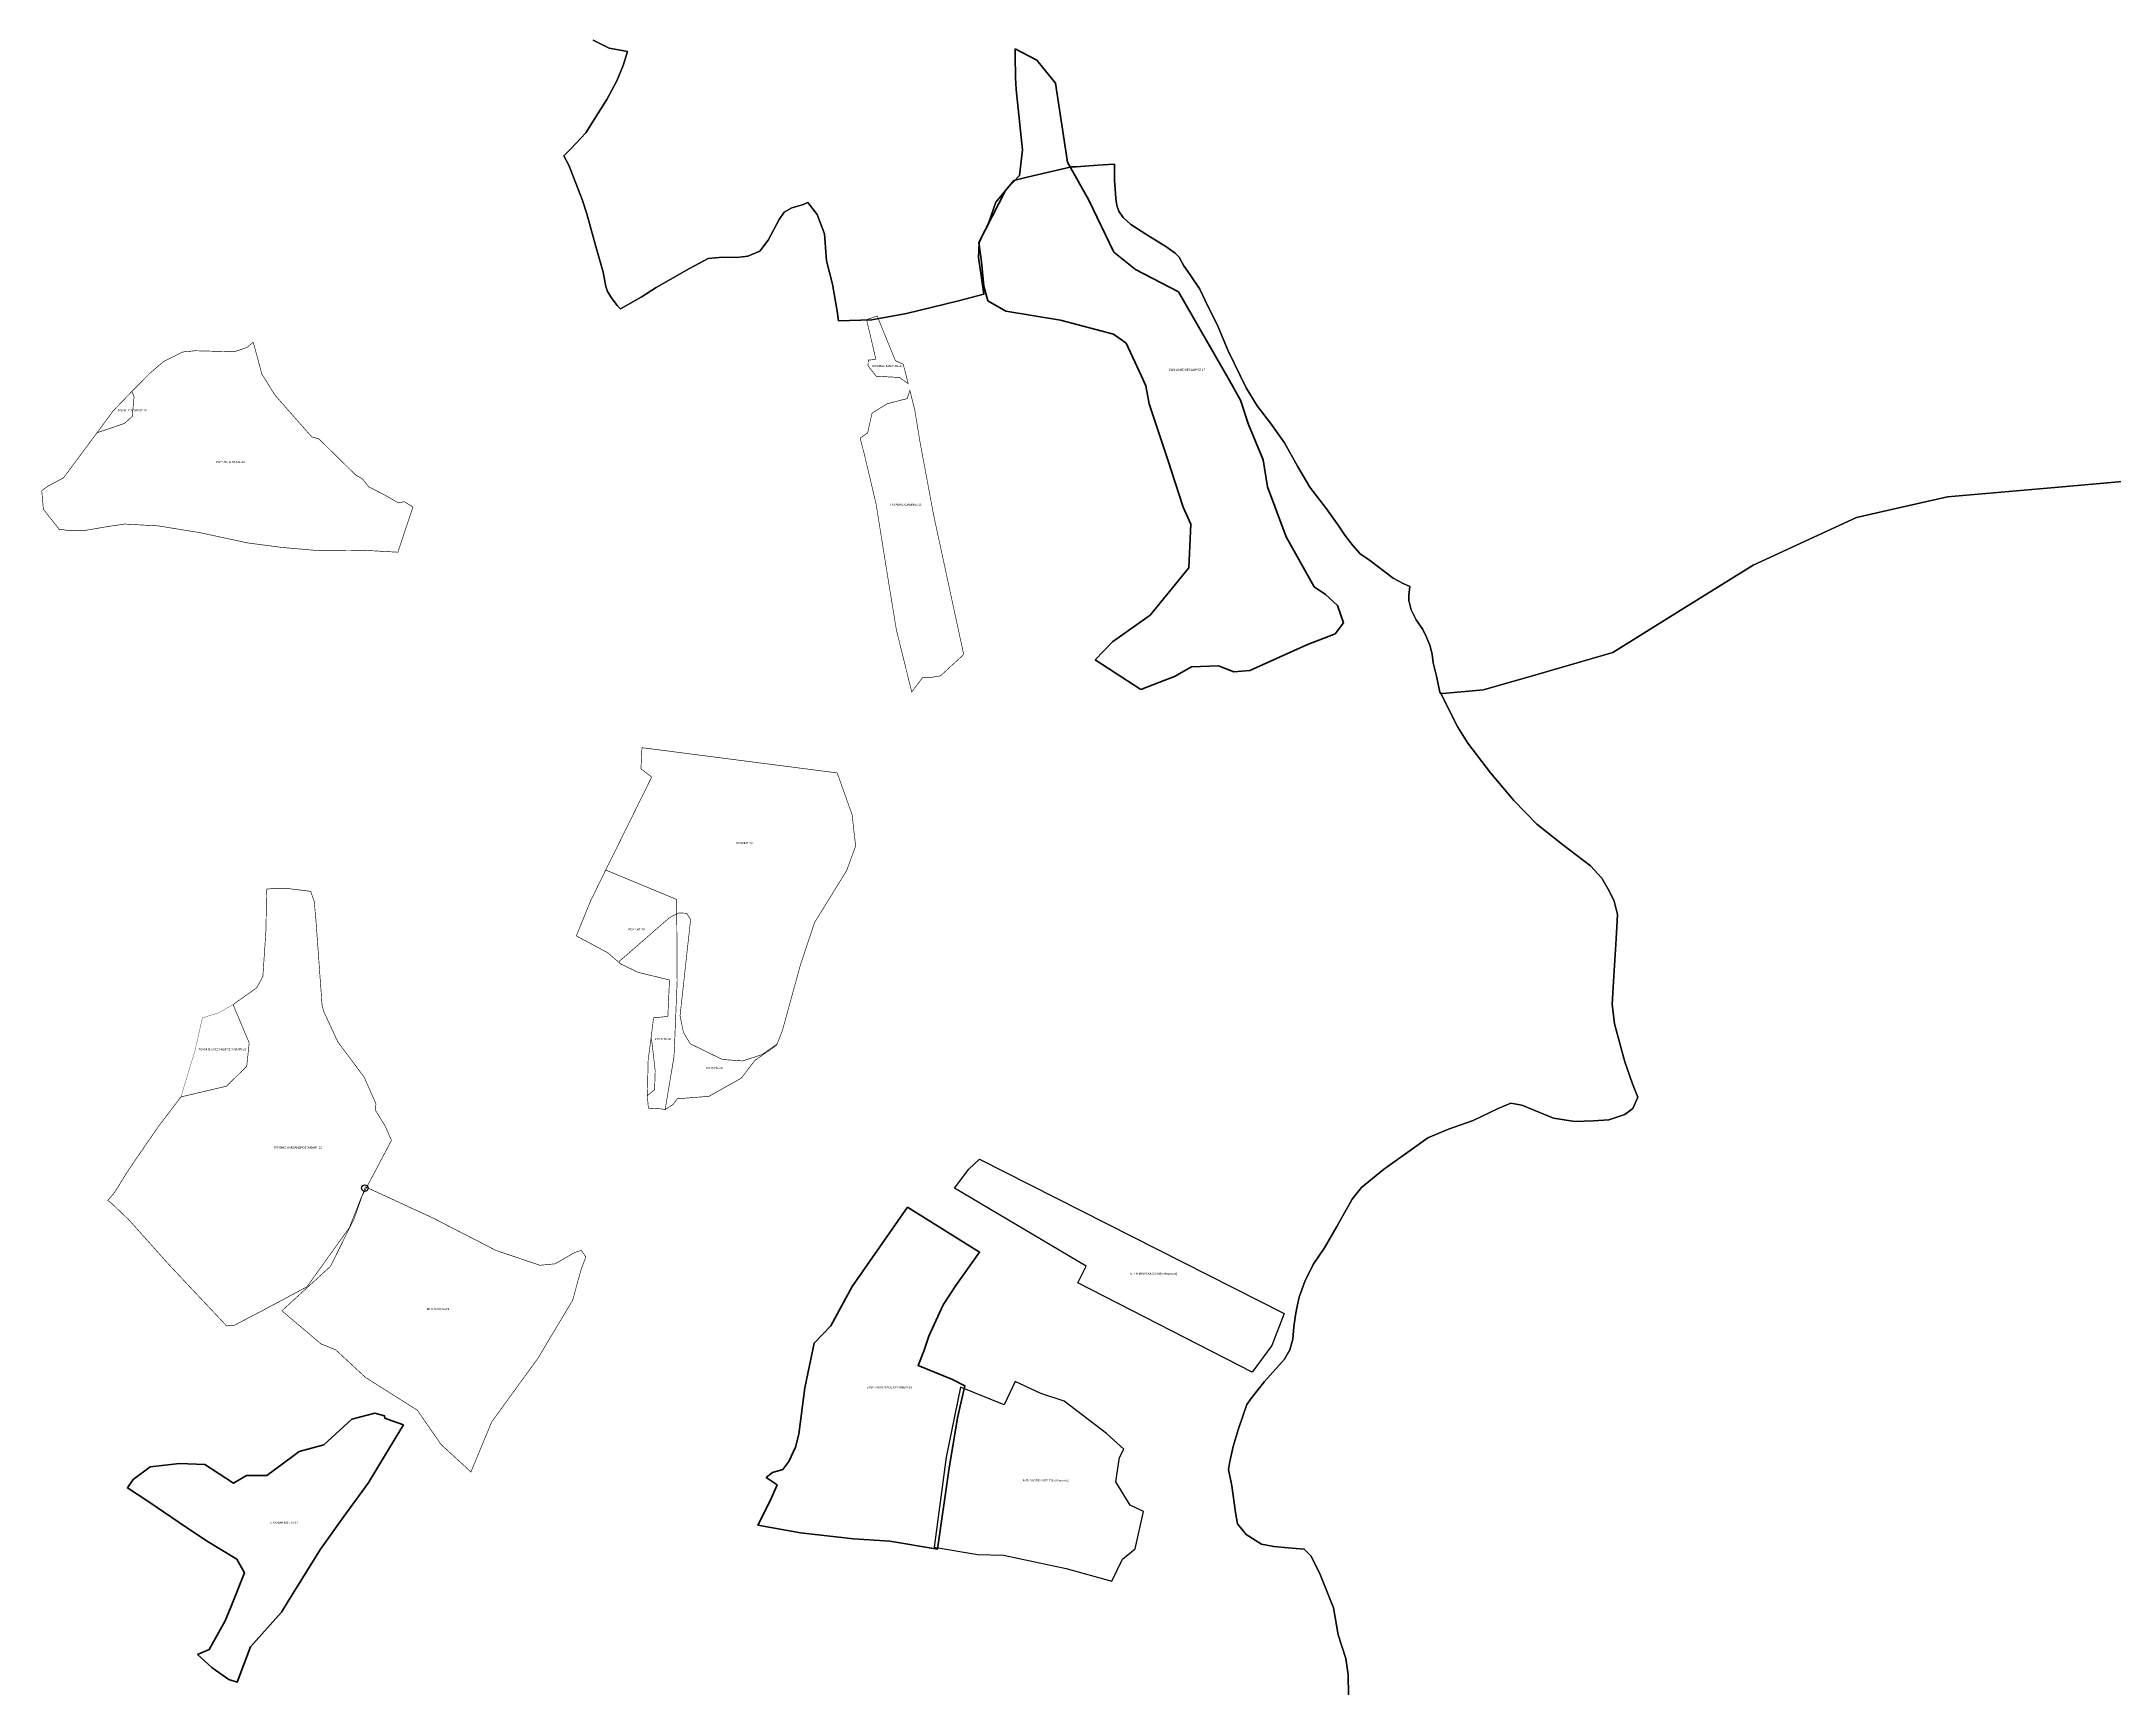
# Model space of a CAD drawing. Header units: metres. Extents: x 245125 to 394351, y 270578 to 4233311.
# Drawn here: x 272071 to 273072, y 4191419 to 4192215 of the extents above; entities that cross this region are included whole.
import ezdxf
from ezdxf.lldxf.tags import DXFTag

# ---------------------------------------------------------------- set-up
doc = ezdxf.new("R2010")
doc.units = ezdxf.units.M
doc.linetypes.add('DASHDOT', pattern=[25.4, 12.7, -6.35, 0, -6.35])
doc.linetypes.add('t-orio', pattern=[0.79, 0.5, -0.12, 0.05, -0.12])
for name, color, linetype in [('ASTOTA', 7, 'Continuous'), ('Point_ID', 7, 'Continuous'), ('topo2008', 42, 'Continuous'), ('topo2012', 144, 'Continuous'), ('topo2013', 66, 'Continuous'), ('topo2017', 2, 'Continuous'), ('topo2019', 6, 'Continuous'), ('topo2020', 3, 'Continuous'), ('topo2021', 4, 'Continuous'), ('topo2022', 30, 'Continuous')]:
    doc.layers.add(name, color=color, linetype=linetype)
doc.styles.get("Standard").update_dxf_attribs({"font": 'arial.ttf'})
tags = doc.linetypes.add('BORDERX2', pattern=[3.5, 1, -0.5, 1, -0.5, 0, -0.5]).pattern_tags.tags
tags[14:15] = [DXFTag(74, 4), DXFTag(75, 0), DXFTag(340, '0'), DXFTag(46, 1.0), DXFTag(50, 0.0), DXFTag(44, 0.0), DXFTag(45, 0.0)]
tags[12:13] = [DXFTag(74, 4), DXFTag(75, 0), DXFTag(340, '0'), DXFTag(46, 1.0), DXFTag(50, 0.0), DXFTag(44, 0.0), DXFTag(45, 0.0)]
tags[10:11] = [DXFTag(74, 4), DXFTag(75, 0), DXFTag(340, '0'), DXFTag(46, 1.0), DXFTag(50, 0.0), DXFTag(44, 0.0), DXFTag(45, 0.0)]
tags[8:9] = [DXFTag(74, 4), DXFTag(75, 0), DXFTag(340, '0'), DXFTag(46, 1.0), DXFTag(50, 0.0), DXFTag(44, 0.0), DXFTag(45, 0.0)]
tags[6:7] = [DXFTag(74, 4), DXFTag(75, 0), DXFTag(340, '0'), DXFTag(46, 1.0), DXFTag(50, 0.0), DXFTag(44, 0.0), DXFTag(45, 0.0)]
tags[4:5] = [DXFTag(74, 4), DXFTag(75, 0), DXFTag(340, '0'), DXFTag(46, 1.0), DXFTag(50, 0.0), DXFTag(44, 0.0), DXFTag(45, 0.0)]
tags = doc.linetypes.add('DASHDOTX2', pattern=[2, 1, -0.5, 0, -0.5]).pattern_tags.tags
tags[10:11] = [DXFTag(74, 4), DXFTag(75, 0), DXFTag(340, '0'), DXFTag(46, 1.0), DXFTag(50, 0.0), DXFTag(44, 0.0), DXFTag(45, 0.0)]
tags[8:9] = [DXFTag(74, 4), DXFTag(75, 0), DXFTag(340, '0'), DXFTag(46, 1.0), DXFTag(50, 0.0), DXFTag(44, 0.0), DXFTag(45, 0.0)]
tags[6:7] = [DXFTag(74, 4), DXFTag(75, 0), DXFTag(340, '0'), DXFTag(46, 1.0), DXFTag(50, 0.0), DXFTag(44, 0.0), DXFTag(45, 0.0)]
tags[4:5] = [DXFTag(74, 4), DXFTag(75, 0), DXFTag(340, '0'), DXFTag(46, 1.0), DXFTag(50, 0.0), DXFTag(44, 0.0), DXFTag(45, 0.0)]
tags = doc.linetypes.add('HIDDEN', pattern=[0.375, 0.25, -0.125]).pattern_tags.tags
tags[6:7] = [DXFTag(74, 4), DXFTag(75, 0), DXFTag(340, '0'), DXFTag(46, 1.0), DXFTag(50, 0.0), DXFTag(44, 0.0), DXFTag(45, 0.0)]
tags[4:5] = [DXFTag(74, 4), DXFTag(75, 0), DXFTag(340, '0'), DXFTag(46, 1.0), DXFTag(50, 0.0), DXFTag(44, 0.0), DXFTag(45, 0.0)]

msp = doc.modelspace()

# ---------------------------------------------------------------- linework, layer by layer
at = {"color": 42}
for p, q in [((272671.4, 4191600.3), (272665.5, 4191584.8)), ((272671.4, 4191600.3), (272665.5, 4191584.8)), ((272665.5, 4191584.8), (272656, 4191572)), ((272665.5, 4191584.8), (272656, 4191572))]:
    msp.add_line(p, q, dxfattribs=at)
at = {"layer": 'ASTOTA', "color": 253, "linetype": 'HIDDEN', "ltscale": 300}
for points in [[(272337.7, 4192215.3), (272345.3, 4192211.5), (272349.8, 4192210.6), (272354.2, 4192209.8), (272352.1, 4192203.1), (272349.1, 4192195.7), (272344.2, 4192186.6), (272340, 4192180.1), (272334.1, 4192170.5), (272326.8, 4192162.8), (272323.5, 4192159.4), (272325.8, 4192154.9), (272328.2, 4192149.1), (272332.3, 4192138.3), (272334.5, 4192131.4), (272339, 4192115.7), (272342.4, 4192103.3), (272343.8, 4192096.4), (272344.6, 4192093.9), (272346.5, 4192090.8), (272349.3, 4192087.1), (272350.8, 4192085.6), (272352, 4192086.2), (272360.8, 4192091.2), (272368.1, 4192095.9), (272384.1, 4192105), (272393.2, 4192109.9), (272400.3, 4192110.5), (272406.9, 4192110.4), (272412.4, 4192111), (272418.2, 4192113.4), (272422.2, 4192118.7), (272427.5, 4192128.7), (272429.9, 4192132.3), (272433.6, 4192134.4), (272438.7, 4192135.7), (272441.3, 4192136.9), (272445.8, 4192131.1), (272449.4, 4192121.8), (272450.3, 4192108.7), (272453.2, 4192097.4), (272455.5, 4192084.4), (272456.1, 4192079.8), (272472.3, 4192080.2), (272488.9, 4192083.3), (272514.1, 4192089.4), (272526.3, 4192092.7), (272525, 4192101.7), (272523.8, 4192110.4), (272524, 4192117.5), (272528.7, 4192127.4), (272532.2, 4192137), (272537.8, 4192143.8), (272540.8, 4192147.6), (272547.2, 4192149.1), (272568.6, 4192154.1), (272570.9, 4192154.2), (272581.4, 4192154.9), (272589.1, 4192155.4), (272589.5, 4192155.5), (272589.5, 4192147.5), (272589.7, 4192143.5), (272590, 4192138.9), (272590.5, 4192135.5), (272591.6, 4192132.8), (272593.6, 4192129.6), (272597.4, 4192126.3), (272604.6, 4192121.6), (272614.3, 4192115.6), (272618.8, 4192112.4), (272620.7, 4192110.5), (272622.9, 4192106.3), (272626, 4192101.9), (272630.6, 4192095), (272634.4, 4192087.1), (272639, 4192078), (272644.4, 4192065.2), (272653.1, 4192047.4), (272658.4, 4192038.7), (272664.8, 4192030.3), (272671.5, 4192020.8), (272677.8, 4192009.5), (272683.8, 4191999.4), (272691.9, 4191989), (272697.5, 4191981), (272700.7, 4191976.2), (272704.5, 4191971.2), (272708.1, 4191967.2), (272712.6, 4191964.1), (272724.1, 4191955.5), (272728.8, 4191952.9), (272732.1, 4191951.4), (272731.6, 4191947.2), (272731.6, 4191944.6), (272732.8, 4191940.2), (272735.2, 4191935.3), (272738.4, 4191930.7), (272740.2, 4191927), (272741.7, 4191923.1), (272742.8, 4191918.7), (272743.3, 4191914.6), (272745, 4191908.1), (272746.6, 4191900.4), (272747.1, 4191899.7), (272755.3, 4191883.5), (272760.1, 4191875.7), (272771.1, 4191861.4), (272782.3, 4191848.1), (272793.4, 4191836.6), (272805.8, 4191826.9), (272819.3, 4191816.5), (272824.8, 4191810.5), (272828.6, 4191804.1), (272830.8, 4191799.4), (272832.4, 4191793.1), (272831.7, 4191781.3), (272830.4, 4191760.6), (272829.8, 4191749.7), (272831, 4191740.2), (272836, 4191721.8), (272839.7, 4191711.2), (272842.2, 4191704.8), (272839.8, 4191699.3), (272835.9, 4191696.5), (272828.2, 4191693.8), (272820.8, 4191693.3), (272811.7, 4191693), (272801.4, 4191694.6), (272786.2, 4191700.9), (272780.8, 4191701.9), (272774.8, 4191699.4), (272762.7, 4191693.6), (272750.8, 4191689.3), (272740.8, 4191685.2), (272733.3, 4191679.9), (272719.4, 4191669.9), (272708.8, 4191661.2), (272704.2, 4191655.5), (272696.9, 4191642.4), (272690.8, 4191632.1), (272685.4, 4191624), (272681.3, 4191615.8), (272678.7, 4191608.2), (272677.5, 4191603.1), (272676.9, 4191599.5), (272676.1, 4191593.9), (272675.5, 4191587.9), (272674.2, 4191582.8), (272671.5, 4191578.3), (272661.9, 4191567.5), (272655.8, 4191559.8), (272653.4, 4191556.3), (272651.8, 4191551.7), (272649.1, 4191544.1), (272646.8, 4191536.1), (272645.1, 4191528.8), (272644.5, 4191524.9), (272646.1, 4191517), (272647.9, 4191504.2), (272648.8, 4191498.7), (272653, 4191493.6), (272660.4, 4191488.9), (272666.4, 4191487.7), (272673.3, 4191487.1), (272681, 4191486.5), (272684.3, 4191483.2), (272688.5, 4191475), (272695.2, 4191458.1), (272697.5, 4191445.1), (272701.1, 4191433.6), (272702.3, 4191425.8), (272702.4, 4191416.2)], [(273096.3, 4192004), (273043.6, 4191999.3), (272991.7, 4191994.8), (272968.3, 4191989.4), (272947.8, 4191984.7), (272897.9, 4191961.8), (272861.4, 4191939), (272830.1, 4191919.5), (272794, 4191909.1), (272767.6, 4191901.5), (272749.8, 4191899.9), (272747.1, 4191899.7), (272746.6, 4191900.4), (272745, 4191908.1), (272743.3, 4191914.6), (272742.8, 4191918.7), (272741.7, 4191923.1), (272740.2, 4191927), (272738.4, 4191930.7), (272735.2, 4191935.3), (272732.8, 4191940.2), (272731.6, 4191944.6), (272731.6, 4191947.2), (272732.1, 4191951.4), (272728.8, 4191952.9), (272724.1, 4191955.5), (272712.6, 4191964.1), (272708.1, 4191967.2), (272704.5, 4191971.2), (272700.7, 4191976.2), (272697.5, 4191981), (272691.9, 4191989), (272683.8, 4191999.4), (272677.8, 4192009.5), (272671.5, 4192020.8), (272664.8, 4192030.3), (272658.4, 4192038.7), (272653.1, 4192047.4), (272644.4, 4192065.2), (272639, 4192078), (272634.4, 4192087.1), (272630.6, 4192095), (272626, 4192101.9), (272622.9, 4192106.3), (272620.7, 4192110.5), (272618.8, 4192112.4), (272614.3, 4192115.6), (272604.6, 4192121.6), (272597.4, 4192126.3), (272593.6, 4192129.6), (272591.6, 4192132.8), (272590.5, 4192135.5), (272590, 4192138.9), (272589.7, 4192143.5), (272589.5, 4192147.5), (272589.5, 4192155.5), (272589.1, 4192155.4), (272581.4, 4192154.9), (272570.9, 4192154.2), (272568.6, 4192154.1), (272547.2, 4192149.1), (272540.8, 4192147.6), (272537.8, 4192143.8), (272532.2, 4192137), (272528.7, 4192127.4), (272524, 4192117.5), (272523.8, 4192110.4), (272525, 4192101.7), (272526.3, 4192092.7), (272514.1, 4192089.4), (272488.9, 4192083.3), (272472.3, 4192080.2), (272456.1, 4192079.8), (272455.5, 4192084.4), (272453.2, 4192097.4), (272450.3, 4192108.7), (272449.4, 4192121.8), (272445.8, 4192131.1), (272441.3, 4192136.9), (272438.7, 4192135.7), (272433.6, 4192134.4), (272429.9, 4192132.3), (272427.5, 4192128.7), (272422.2, 4192118.7), (272418.2, 4192113.4), (272412.4, 4192111), (272406.9, 4192110.4), (272400.3, 4192110.5), (272393.2, 4192109.9), (272384.1, 4192105), (272368.1, 4192095.9), (272360.8, 4192091.2), (272352, 4192086.2), (272350.8, 4192085.6), (272349.3, 4192087.1), (272346.5, 4192090.8), (272344.6, 4192093.9), (272343.8, 4192096.4), (272342.4, 4192103.3), (272339, 4192115.7), (272334.5, 4192131.4), (272332.3, 4192138.3), (272328.2, 4192149.1), (272325.8, 4192154.9), (272323.5, 4192159.4), (272326.8, 4192162.8), (272334.1, 4192170.5), (272340, 4192180.1), (272344.2, 4192186.6), (272349.1, 4192195.7), (272352.1, 4192203.1), (272354.2, 4192209.8), (272349.8, 4192210.6), (272345.3, 4192211.5), (272337.7, 4192215.3)], [(272337.7, 4192215.3), (272345.3, 4192211.5), (272349.8, 4192210.6), (272354.2, 4192209.8), (272352.1, 4192203.1), (272349.1, 4192195.7), (272344.2, 4192186.6), (272340, 4192180.1), (272334.1, 4192170.5), (272326.8, 4192162.8), (272323.5, 4192159.4), (272325.8, 4192154.9), (272328.2, 4192149.1), (272332.3, 4192138.3), (272334.5, 4192131.4), (272339, 4192115.7), (272342.4, 4192103.3), (272343.8, 4192096.4), (272344.6, 4192093.9), (272346.5, 4192090.8), (272349.3, 4192087.1), (272350.8, 4192085.6), (272352, 4192086.2), (272360.8, 4192091.2), (272368.1, 4192095.9), (272384.1, 4192105), (272393.2, 4192109.9), (272400.3, 4192110.5), (272406.9, 4192110.4), (272412.4, 4192111), (272418.2, 4192113.4), (272422.2, 4192118.7), (272427.5, 4192128.7), (272429.9, 4192132.3), (272433.6, 4192134.4), (272438.7, 4192135.7), (272441.3, 4192136.9), (272445.8, 4192131.1), (272449.4, 4192121.8), (272450.3, 4192108.7), (272453.2, 4192097.4), (272455.5, 4192084.4), (272456.1, 4192079.8), (272472.3, 4192080.2), (272488.9, 4192083.3), (272514.1, 4192089.4), (272526.3, 4192092.7), (272525, 4192101.7), (272523.8, 4192110.4), (272524, 4192117.5), (272528.7, 4192127.4), (272532.2, 4192137), (272537.8, 4192143.8), (272540.8, 4192147.6), (272547.2, 4192149.1), (272568.6, 4192154.1), (272570.9, 4192154.2), (272581.4, 4192154.9), (272589.1, 4192155.4), (272589.5, 4192155.5), (272589.5, 4192147.5), (272589.7, 4192143.5), (272590, 4192138.9), (272590.5, 4192135.5), (272591.6, 4192132.8), (272593.6, 4192129.6), (272597.4, 4192126.3), (272604.6, 4192121.6), (272614.3, 4192115.6), (272618.8, 4192112.4), (272620.7, 4192110.5), (272622.9, 4192106.3), (272626, 4192101.9), (272630.6, 4192095), (272634.4, 4192087.1), (272639, 4192078), (272644.4, 4192065.2), (272653.1, 4192047.4), (272658.4, 4192038.7), (272664.8, 4192030.3), (272671.5, 4192020.8), (272677.8, 4192009.5), (272683.8, 4191999.4), (272691.9, 4191989), (272697.5, 4191981), (272700.7, 4191976.2), (272704.5, 4191971.2), (272708.1, 4191967.2), (272712.6, 4191964.1), (272724.1, 4191955.5), (272728.8, 4191952.9), (272732.1, 4191951.4), (272731.6, 4191947.2), (272731.6, 4191944.6), (272732.8, 4191940.2), (272735.2, 4191935.3), (272738.4, 4191930.7), (272740.2, 4191927), (272741.7, 4191923.1), (272742.8, 4191918.7), (272743.3, 4191914.6), (272745, 4191908.1), (272746.6, 4191900.4), (272747.1, 4191899.7), (272755.3, 4191883.5), (272760.1, 4191875.7), (272771.1, 4191861.4), (272782.3, 4191848.1), (272793.4, 4191836.6), (272805.8, 4191826.9), (272819.3, 4191816.5), (272824.8, 4191810.5), (272828.6, 4191804.1), (272830.8, 4191799.4), (272832.4, 4191793.1), (272831.7, 4191781.3), (272830.4, 4191760.6), (272829.8, 4191749.7), (272831, 4191740.2), (272836, 4191721.8), (272839.7, 4191711.2), (272842.2, 4191704.8), (272839.8, 4191699.3), (272835.9, 4191696.5), (272828.2, 4191693.8), (272820.8, 4191693.3), (272811.7, 4191693), (272801.4, 4191694.6), (272786.2, 4191700.9), (272780.8, 4191701.9), (272774.8, 4191699.4), (272762.7, 4191693.6), (272750.8, 4191689.3), (272740.8, 4191685.2), (272733.3, 4191679.9), (272719.4, 4191669.9), (272708.8, 4191661.2), (272704.2, 4191655.5), (272696.9, 4191642.4), (272690.8, 4191632.1), (272685.4, 4191624), (272681.3, 4191615.8), (272678.7, 4191608.2), (272677.5, 4191603.1), (272676.9, 4191599.5), (272676.1, 4191593.9), (272675.5, 4191587.9), (272674.2, 4191582.8), (272671.5, 4191578.3), (272661.9, 4191567.5), (272655.8, 4191559.8), (272653.4, 4191556.3), (272651.8, 4191551.7), (272649.1, 4191544.1), (272646.8, 4191536.1), (272645.1, 4191528.8), (272644.5, 4191524.9), (272646.1, 4191517), (272647.9, 4191504.2), (272648.8, 4191498.7), (272653, 4191493.6), (272660.4, 4191488.9), (272666.4, 4191487.7), (272673.3, 4191487.1), (272681, 4191486.5), (272684.3, 4191483.2), (272688.5, 4191475), (272695.2, 4191458.1), (272697.5, 4191445.1), (272701.1, 4191433.6), (272702.3, 4191425.8), (272702.4, 4191416.2)], [(273096.3, 4192004), (273043.6, 4191999.3), (272991.7, 4191994.8), (272968.3, 4191989.4), (272947.8, 4191984.7), (272897.9, 4191961.8), (272861.4, 4191939), (272830.1, 4191919.5), (272794, 4191909.1), (272767.6, 4191901.5), (272749.8, 4191899.9), (272747.1, 4191899.7), (272746.6, 4191900.4), (272745, 4191908.1), (272743.3, 4191914.6), (272742.8, 4191918.7), (272741.7, 4191923.1), (272740.2, 4191927), (272738.4, 4191930.7), (272735.2, 4191935.3), (272732.8, 4191940.2), (272731.6, 4191944.6), (272731.6, 4191947.2), (272732.1, 4191951.4), (272728.8, 4191952.9), (272724.1, 4191955.5), (272712.6, 4191964.1), (272708.1, 4191967.2), (272704.5, 4191971.2), (272700.7, 4191976.2), (272697.5, 4191981), (272691.9, 4191989), (272683.8, 4191999.4), (272677.8, 4192009.5), (272671.5, 4192020.8), (272664.8, 4192030.3), (272658.4, 4192038.7), (272653.1, 4192047.4), (272644.4, 4192065.2), (272639, 4192078), (272634.4, 4192087.1), (272630.6, 4192095), (272626, 4192101.9), (272622.9, 4192106.3), (272620.7, 4192110.5), (272618.8, 4192112.4), (272614.3, 4192115.6), (272604.6, 4192121.6), (272597.4, 4192126.3), (272593.6, 4192129.6), (272591.6, 4192132.8), (272590.5, 4192135.5), (272590, 4192138.9), (272589.7, 4192143.5), (272589.5, 4192147.5), (272589.5, 4192155.5), (272589.1, 4192155.4), (272581.4, 4192154.9), (272570.9, 4192154.2), (272568.6, 4192154.1), (272547.2, 4192149.1), (272540.8, 4192147.6), (272537.8, 4192143.8), (272532.2, 4192137), (272528.7, 4192127.4), (272524, 4192117.5), (272523.8, 4192110.4), (272525, 4192101.7), (272526.3, 4192092.7), (272514.1, 4192089.4), (272488.9, 4192083.3), (272472.3, 4192080.2), (272456.1, 4192079.8), (272455.5, 4192084.4), (272453.2, 4192097.4), (272450.3, 4192108.7), (272449.4, 4192121.8), (272445.8, 4192131.1), (272441.3, 4192136.9), (272438.7, 4192135.7), (272433.6, 4192134.4), (272429.9, 4192132.3), (272427.5, 4192128.7), (272422.2, 4192118.7), (272418.2, 4192113.4), (272412.4, 4192111), (272406.9, 4192110.4), (272400.3, 4192110.5), (272393.2, 4192109.9), (272384.1, 4192105), (272368.1, 4192095.9), (272360.8, 4192091.2), (272352, 4192086.2), (272350.8, 4192085.6), (272349.3, 4192087.1), (272346.5, 4192090.8), (272344.6, 4192093.9), (272343.8, 4192096.4), (272342.4, 4192103.3), (272339, 4192115.7), (272334.5, 4192131.4), (272332.3, 4192138.3), (272328.2, 4192149.1), (272325.8, 4192154.9), (272323.5, 4192159.4), (272326.8, 4192162.8), (272334.1, 4192170.5), (272340, 4192180.1), (272344.2, 4192186.6), (272349.1, 4192195.7), (272352.1, 4192203.1), (272354.2, 4192209.8), (272349.8, 4192210.6), (272345.3, 4192211.5), (272337.7, 4192215.3)], [(272702.4, 4191416.2), (272702.3, 4191425.8), (272701.1, 4191433.6), (272697.5, 4191445.1), (272695.2, 4191458.1), (272688.5, 4191475), (272684.3, 4191483.2), (272681, 4191486.5), (272673.3, 4191487.1), (272666.4, 4191487.7), (272660.4, 4191488.9), (272653, 4191493.6), (272648.8, 4191498.7), (272647.9, 4191504.2), (272646.1, 4191517), (272644.5, 4191524.9), (272645.1, 4191528.8), (272646.8, 4191536.1), (272649.1, 4191544.1), (272651.8, 4191551.7), (272653.4, 4191556.3), (272655.8, 4191559.8), (272661.9, 4191567.5), (272671.5, 4191578.3), (272674.2, 4191582.8), (272675.5, 4191587.9), (272676.1, 4191593.9), (272676.9, 4191599.5), (272677.5, 4191603.1), (272678.7, 4191608.2), (272681.3, 4191615.8), (272685.4, 4191624), (272690.8, 4191632.1), (272696.9, 4191642.4), (272704.2, 4191655.5), (272708.8, 4191661.2), (272719.4, 4191669.9), (272733.3, 4191679.9), (272740.8, 4191685.2), (272750.8, 4191689.3), (272762.7, 4191693.6), (272774.8, 4191699.4), (272780.8, 4191701.9), (272786.2, 4191700.9), (272801.4, 4191694.6), (272811.7, 4191693), (272820.8, 4191693.3), (272828.2, 4191693.8), (272835.9, 4191696.5), (272839.8, 4191699.3), (272842.2, 4191704.8), (272839.7, 4191711.2), (272836, 4191721.8), (272831, 4191740.2), (272829.8, 4191749.7), (272830.4, 4191760.6), (272831.7, 4191781.3), (272832.4, 4191793.1), (272830.8, 4191799.4), (272828.6, 4191804.1), (272824.8, 4191810.5), (272819.3, 4191816.5), (272805.8, 4191826.9), (272793.4, 4191836.6), (272782.3, 4191848.1), (272771.1, 4191861.4), (272760.1, 4191875.7), (272755.3, 4191883.5), (272747.1, 4191899.7), (272749.8, 4191899.9), (272767.6, 4191901.5), (272794, 4191909.1), (272830.1, 4191919.5), (272861.4, 4191939), (272897.9, 4191961.8), (272947.8, 4191984.7), (272968.3, 4191989.4), (272991.7, 4191994.8), (273043.6, 4191999.3), (273096.3, 4192004)], [(272702.4, 4191416.2), (272702.3, 4191425.8), (272701.1, 4191433.6), (272697.5, 4191445.1), (272695.2, 4191458.1), (272688.5, 4191475), (272684.3, 4191483.2), (272681, 4191486.5), (272673.3, 4191487.1), (272666.4, 4191487.7), (272660.4, 4191488.9), (272653, 4191493.6), (272648.8, 4191498.7), (272647.9, 4191504.2), (272646.1, 4191517), (272644.5, 4191524.9), (272645.1, 4191528.8), (272646.8, 4191536.1), (272649.1, 4191544.1), (272651.8, 4191551.7), (272653.4, 4191556.3), (272655.8, 4191559.8), (272661.9, 4191567.5), (272671.5, 4191578.3), (272674.2, 4191582.8), (272675.5, 4191587.9), (272676.1, 4191593.9), (272676.9, 4191599.5), (272677.5, 4191603.1), (272678.7, 4191608.2), (272681.3, 4191615.8), (272685.4, 4191624), (272690.8, 4191632.1), (272696.9, 4191642.4), (272704.2, 4191655.5), (272708.8, 4191661.2), (272719.4, 4191669.9), (272733.3, 4191679.9), (272740.8, 4191685.2), (272750.8, 4191689.3), (272762.7, 4191693.6), (272774.8, 4191699.4), (272780.8, 4191701.9), (272786.2, 4191700.9), (272801.4, 4191694.6), (272811.7, 4191693), (272820.8, 4191693.3), (272828.2, 4191693.8), (272835.9, 4191696.5), (272839.8, 4191699.3), (272842.2, 4191704.8), (272839.7, 4191711.2), (272836, 4191721.8), (272831, 4191740.2), (272829.8, 4191749.7), (272830.4, 4191760.6), (272831.7, 4191781.3), (272832.4, 4191793.1), (272830.8, 4191799.4), (272828.6, 4191804.1), (272824.8, 4191810.5), (272819.3, 4191816.5), (272805.8, 4191826.9), (272793.4, 4191836.6), (272782.3, 4191848.1), (272771.1, 4191861.4), (272760.1, 4191875.7), (272755.3, 4191883.5), (272747.1, 4191899.7), (272749.8, 4191899.9), (272767.6, 4191901.5), (272794, 4191909.1), (272830.1, 4191919.5), (272861.4, 4191939), (272897.9, 4191961.8), (272947.8, 4191984.7), (272968.3, 4191989.4), (272991.7, 4191994.8), (273043.6, 4191999.3), (273096.3, 4192004)]]:
    msp.add_lwpolyline(points, dxfattribs=at)
at = {"layer": 'Point_ID', "color": 1}
msp.add_circle((272227.4, 4191660.9), 1.59, dxfattribs=at)
at = {"layer": 'topo2008', "color": 42}
for p, q in [((272512.1, 4191660.9), (272519, 4191670)), ((272512.1, 4191660.9), (272519, 4191670)), ((272519, 4191670), (272524.2, 4191674.9)), ((272519, 4191670), (272524.2, 4191674.9)), ((272524.2, 4191674.9), (272671.4, 4191600.3)), ((272524.2, 4191674.9), (272671.4, 4191600.3)), ((272575.8, 4191623.1), (272512.1, 4191660.9)), ((272575.8, 4191623.1), (272512.1, 4191660.9)), ((272571.8, 4191615.1), (272575.8, 4191623.1)), ((272571.8, 4191615.1), (272575.8, 4191623.1)), ((272656, 4191572), (272571.8, 4191615.1)), ((272656, 4191572), (272571.8, 4191615.1))]:
    msp.add_line(p, q, dxfattribs=at)
at = {"layer": 'topo2012', "color": 144}
msp.add_lwpolyline([(272603.5, 4191504.7), (272597, 4191507.7), (272590.1, 4191519), (272591.8, 4191530.8), (272593.9, 4191534.8), (272585.5, 4191542.4), (272565.2, 4191558), (272553.9, 4191561.7), (272541.4, 4191567.4), (272536.2, 4191556.2), (272515.1, 4191564.8), (272508.1, 4191530.9), (272502.4, 4191487.5), (272523.5, 4191483.9), (272535.9, 4191483.6), (272566.1, 4191477.2), (272588.2, 4191471.1), (272593.3, 4191481.7), (272599.4, 4191486.6)], close=True, dxfattribs=at)
at = {"layer": 'topo2013', "color": 66, "linetype": 'BORDERX2', "lineweight": 60, "ltscale": 3}
msp.add_lwpolyline([(272489.4, 4191651.7), (272524.3, 4191630), (272512.8, 4191613.9), (272506.7, 4191604.5), (272499.7, 4191589.4), (272497.4, 4191582.1), (272494.6, 4191575.2), (272511.2, 4191568.4), (272517.2, 4191565.4), (272513.6, 4191549.9), (272509.5, 4191524.7), (272504, 4191486.5), (272480.9, 4191490.4), (272463.3, 4191491.4), (272437.8, 4191494.4), (272417.2, 4191498.1), (272423.1, 4191509.8), (272426.5, 4191517.5), (272421.2, 4191521.1), (272424.3, 4191523.5), (272429.2, 4191525), (272432.2, 4191528.9), (272435.4, 4191535.8), (272437, 4191542), (272439.9, 4191564.4), (272444.4, 4191585.9), (272452.5, 4191594.4), (272462.8, 4191613.3)], close=True, dxfattribs=at)
at = {"layer": 'topo2017', "color": 2, "linetype": 'DASHDOT', "lineweight": 60, "ltscale": 7}
msp.add_lwpolyline([(272580.1, 4191916), (272602.2, 4191901.7), (272610.9, 4191905.1), (272618.4, 4191908), (272626.7, 4191912.6), (272639.6, 4191913.1), (272647, 4191910.2), (272654.8, 4191910.8), (272682.3, 4191923.2), (272696, 4191928.6), (272700.1, 4191933.9), (272697.2, 4191942.2), (272691.4, 4191947.5), (272685.9, 4191951.3), (272672.3, 4191975.5), (272663.4, 4191999.5), (272661.2, 4192012.6), (272654.2, 4192029.7), (272650.3, 4192041.5), (272645, 4192050.9), (272620.4, 4192093.8), (272599.5, 4192104.5), (272589.1, 4192112.9), (272577, 4192138), (272566.7, 4192156.4), (272560.9, 4192194.5), (272551.9, 4192205.6), (272541.5, 4192211.1), (272541.5, 4192207.9), (272541.6, 4192197.2), (272542, 4192191.5), (272545, 4192162.3), (272543.5, 4192150), (272537, 4192143.1), (272523.9, 4192117.6), (272525.2, 4192108.3), (272526.4, 4192096.5), (272528.3, 4192089.4), (272537, 4192084.5), (272563.3, 4192080.1), (272589, 4192073.3), (272595, 4192069), (272602.3, 4192053.3), (272604.5, 4192048.3), (272606.1, 4192039.6), (272615.2, 4192012.6), (272622.6, 4191989.8), (272626.3, 4191981.6), (272625.3, 4191960.5), (272606.7, 4191937.6), (272588.5, 4191924.7)], close=True, dxfattribs=at)
at = {"layer": 'topo2017', "color": 2, "linetype": 'DASHDOTX2', "lineweight": 50, "ltscale": 3}
msp.add_lwpolyline([(272146.6, 4191435.6), (272153.4, 4191429.3), (272155.3, 4191428), (272161.6, 4191423.6), (272165.7, 4191422.3), (272172.1, 4191439.3), (272187.1, 4191456.1), (272189.9, 4191460.6), (272205.9, 4191486.5), (272217.2, 4191502.2), (272229, 4191518.4), (272242, 4191539.9), (272246, 4191546.5), (272240, 4191548.7), (272237, 4191549.8), (272236.8, 4191550.9), (272232.1, 4191552.1), (272221, 4191549.2), (272207.6, 4191536.9), (272207.6, 4191536.9), (272195.7, 4191533.7), (272192.4, 4191531.2), (272180, 4191522.1), (272170.2, 4191522.1), (272163.9, 4191518.3), (272150.1, 4191527.4), (272137.8, 4191527.8), (272123.6, 4191526.2), (272115.4, 4191520.2), (272112.7, 4191516.1), (272122.5, 4191509.7), (272137.6, 4191499.4), (272150.8, 4191490.5), (272165.5, 4191481.6), (272169.2, 4191475), (272162.6, 4191458.5), (272159.9, 4191451.9), (272152.2, 4191438.1)], close=True, dxfattribs=at)
at = {"layer": 'topo2019', "color": 6, "ltscale": 5, "const_width": 0.3}
msp.add_lwpolyline([(272187.3, 4191601.6), (272192.8, 4191606.7), (272210.7, 4191623), (272222.1, 4191645.9), (272227.6, 4191661.5), (272260.7, 4191646.2), (272290.6, 4191630.8), (272304.8, 4191626), (272312, 4191623.6), (272319.2, 4191624.3), (272328.8, 4191629.8), (272331.9, 4191630.8), (272334.1, 4191627.6), (272331.8, 4191621.5), (272327.7, 4191606.7), (272311.1, 4191578.9), (272288.6, 4191547.9), (272278.6, 4191523.8), (272264.2, 4191537), (272252.7, 4191553.6), (272227.7, 4191569.4), (272213.2, 4191582.8), (272206.2, 4191585.6)], close=True, dxfattribs=at)
at = {"layer": 'topo2020', "color": 3, "ltscale": 8, "const_width": 0.3}
msp.add_lwpolyline([(272071.3, 4191997.7), (272074.6, 4192000.1), (272081.8, 4192003.9), (272098, 4192025.7), (272111.3, 4192030.2), (272115, 4192033.6), (272115.9, 4192043.2), (272114.8, 4192045.6), (272123.4, 4192054.3), (272130.1, 4192060.1), (272139.3, 4192064.7), (272145.5, 4192065.3), (272164.3, 4192064.8), (272170.4, 4192066.9), (272173.4, 4192069.4), (272174.1, 4192067.1), (272177.6, 4192054.1), (272184, 4192043.8), (272201.7, 4192023.7), (272205.2, 4192022.7), (272222.9, 4192005.3), (272226.1, 4192003.5), (272229.2, 4191999.6), (272237.2, 4191995.5), (272243.6, 4191991.8), (272246.3, 4191992.4), (272250.6, 4191989.9), (272243.3, 4191968), (272227.4, 4191968.9), (272205.7, 4191968.7), (272187.4, 4191970.3), (272170.7, 4191972.5), (272147.9, 4191977.4), (272127.7, 4191980.7), (272111.4, 4191981.6), (272103.8, 4191980.5), (272092.1, 4191978.5), (272083.9, 4191978.5), (272080.1, 4191979.1), (272079.7, 4191979.1), (272072.1, 4191988.7)], close=True, dxfattribs=at)
at = {"layer": 'topo2020', "color": 3, "ltscale": 6, "const_width": 0.3}
msp.add_lwpolyline([(272098, 4192025.7), (272105.9, 4192036.4), (272114.8, 4192045.6), (272115.9, 4192043.2), (272115, 4192033.6), (272111.3, 4192030.2)], close=True, dxfattribs=at)
at = {"layer": 'topo2020', "color": 3, "lineweight": 30, "ltscale": 10, "const_width": 0.3}
for points in [[(272361.2, 4191873.6), (272455.5, 4191861.4), (272462.7, 4191841.2), (272464.4, 4191826.1), (272460.1, 4191814.3), (272444.6, 4191789.2), (272437.8, 4191768.9), (272429.1, 4191737.2), (272426.5, 4191730.5), (272426.2, 4191729.8), (272415.8, 4191722.6), (272409.2, 4191714), (272393.6, 4191705.2), (272378.2, 4191704), (272376.3, 4191701.3), (272372.4, 4191698.8), (272371, 4191699.1), (272364.3, 4191699.5), (272363.8, 4191705.5), (272363.8, 4191705.7), (272364.2, 4191722.8), (272365.6, 4191733.4), (272366.8, 4191743.1), (272373.7, 4191743.8), (272374.5, 4191761.4), (272359.3, 4191765.1), (272350.8, 4191769.2), (272350.1, 4191769.9), (272344.6, 4191774.6), (272329.5, 4191782.7), (272336.4, 4191799.6), (272343.7, 4191814.5), (272365.9, 4191859.4), (272360.7, 4191863.4)], [(272350.1, 4191769.9), (272350.5, 4191770.6), (272374.5, 4191791.5), (272379.1, 4191793.8), (272382.8, 4191793.6), (272384.7, 4191790.6), (272379.6, 4191744.1), (272381.2, 4191736.2), (272384.5, 4191730.6), (272400, 4191723), (272409.8, 4191722.3), (272419.1, 4191725.3), (272426.5, 4191730.5), (272426.2, 4191729.8), (272415.8, 4191722.6), (272409.2, 4191714), (272393.6, 4191705.2), (272378.2, 4191704), (272376.3, 4191701.3), (272372.4, 4191698.8), (272371, 4191699.1), (272364.3, 4191699.5), (272363.8, 4191705.5), (272367.3, 4191708.4), (272367.6, 4191717.4), (272365.9, 4191732.3), (272365.6, 4191733.4), (272366.8, 4191743.1), (272373.7, 4191743.8), (272374.5, 4191761.4), (272359.3, 4191765.1), (272350.8, 4191769.2)]]:
    msp.add_lwpolyline(points, close=True, dxfattribs=at)
at = {"layer": 'topo2020', "color": 3, "linetype": 'ByBlock', "lineweight": 0, "ltscale": 10, "const_width": 0.3}
msp.add_lwpolyline([(272361.2, 4191873.6), (272455.5, 4191861.4), (272462.7, 4191841.2), (272464.4, 4191826.1), (272460.1, 4191814.3), (272444.6, 4191789.2), (272437.8, 4191768.9), (272429.1, 4191737.2), (272426.5, 4191730.5), (272426.2, 4191729.8), (272415.8, 4191722.6), (272409.2, 4191714), (272393.6, 4191705.2), (272378.2, 4191704), (272376.3, 4191701.3), (272372.4, 4191698.8), (272376.7, 4191724.5), (272378.2, 4191760.9), (272378, 4191793.3), (272377.9, 4191800.3), (272343.7, 4191814.5), (272365.9, 4191859.4), (272360.7, 4191863.4)], close=True, dxfattribs=at)
at = {"layer": 'topo2021', "color": 4, "ltscale": 3, "const_width": 0.3}
for points in [[(272470.5, 4192060.8), (272474.2, 4192061.1), (272469.7, 4192080.3), (272474.8, 4192082.1), (272483.6, 4192060.5), (272487.4, 4192058.8), (272489.8, 4192049.4), (272485.6, 4192052.4), (272474.4, 4192053), (272470.4, 4192058)], [(272466.6, 4192023.1), (272470.2, 4192025.6), (272472.3, 4192035.1), (272479.6, 4192039.7), (272489.3, 4192042.2), (272490.6, 4192046.1), (272493, 4192036.5), (272495.5, 4192021.2), (272502.1, 4191985.8), (272516.6, 4191918.6), (272505.4, 4191908.3), (272500.1, 4191907.4), (272496.7, 4191907.4), (272491.5, 4191900.5), (272484.1, 4191930.4), (272480, 4191955.5), (272474.3, 4191991.2), (272468.7, 4192014.9)]]:
    msp.add_lwpolyline(points, close=True, dxfattribs=at)
at = {"layer": 'topo2022', "color": 30, "linetype": 't-orio', "ltscale": 35}
for points, const_width in [([(272180.1, 4191805.3), (272182.5, 4191805.5), (272190.6, 4191805.5), (272201.2, 4191804.2), (272202.9, 4191799.4), (272203.7, 4191790.7), (272206.7, 4191749.1), (272207.5, 4191746.2), (272214.3, 4191731.5), (272227, 4191714.5), (272230.6, 4191706.4), (272232.7, 4191701.6), (272232.5, 4191698.4), (272237.2, 4191690.8), (272240.2, 4191683.9), (272225.6, 4191656.3), (272219.9, 4191641.8), (272206.2, 4191622.7), (272199.4, 4191613.2), (272177.5, 4191601.5), (272164.5, 4191594.7), (272160.6, 4191594.3), (272135, 4191621.5), (272131.2, 4191625.6), (272113.8, 4191645.1), (272105.6, 4191653), (272103.2, 4191654.9), (272106.4, 4191658.7), (272113.4, 4191669.9), (272127.4, 4191690.3), (272138.5, 4191704.9), (272160.5, 4191710.1), (272170.3, 4191719.7), (272171.5, 4191731), (272163.7, 4191749.5), (272175.1, 4191757.6), (272178.1, 4191763.1), (272179.6, 4191785.6), (272179.9, 4191804.8)], 0.3), ([(272138.5, 4191704.9), (272145.3, 4191727.2), (272148.9, 4191743.1), (272156.7, 4191745.5), (272163.7, 4191749.5), (272171.5, 4191731), (272170.3, 4191719.7), (272160.5, 4191710.1)], 0.15)]:
    msp.add_lwpolyline(points, close=True, dxfattribs=dict(at, const_width=const_width))

# ---------------------------------------------------------------- texts
at = {"layer": 'topo2008', "color": 42, "insert": (272597.1, 4191620.1), "char_height": 1, "width": 23.103, "attachment_point": 1}
msp.add_mtext('EFTHIMIOPOULOS-08(ορθογωνιες)', dxfattribs=at)
at = {"layer": 'topo2012', "color": 144, "insert": (272545.2, 4191520.2), "char_height": 1, "width": 23.103, "attachment_point": 1}
msp.add_mtext('ΜΑΝΩΛΟΠΟΥΛΟΣ-12(ορθογωνιες)', dxfattribs=at)
at = {"layer": 'topo2013', "color": 66, "insert": (272469.7, 4191565.2), "char_height": 1, "width": 23.103, "attachment_point": 1}
msp.add_mtext('ΕΥΘΥΜΙΟΠΟΥΛΟΣ ΚΡΥΟΝΕΡΙ-13', dxfattribs=at)
at = {"layer": 'topo2017', "color": 2, "char_height": 1, "attachment_point": 1}
for s, insert, width in [('ΣΙΑΨΑΛΗΣ ΘΕΟΔΩΡΟΣ-17', (272615.8, 4192056.6), 25.928), ('ΣΙΑΧΑΜΗ ΦΩΝΤΑ-17', (272181.6, 4191499.8), 17.175)]:
    msp.add_mtext(s, dxfattribs=dict(at, insert=insert, width=width))
at = {"layer": 'topo2019', "color": 6, "lineweight": 80, "ltscale": 20, "insert": (272257.3, 4191603), "char_height": 1, "width": 4.974, "attachment_point": 1}
msp.add_mtext('MΠΕΡΟΥΚΑΣ-19', dxfattribs=at)
at = {"layer": 'topo2020', "color": 3, "ltscale": 3, "char_height": 1, "attachment_point": 1}
for s, insert, width in [('ΡΟΥΝΗΣ ΣΠΥΡΟΣ-20', (272108, 4192037), 22.57), ('ΡΟΥΝΗΣ ΣΠΥΡΟΣ-20', (272155.4, 4192012.1), 31.331), ('ΡΟΥΝΗΣ-20', (272406.8, 4191828), 4.974), ('ΡΟΥΝΗΣ-20', (272354.7, 4191786.3), 4.974), ('ΡΟΥΝΗΣ-20', (272367.4, 4191733.4), 4.974), ('ΡΟΥΝΗΣ-20', (272392.2, 4191719.4), 4.974)]:
    msp.add_mtext(s, dxfattribs=dict(at, insert=insert, width=width))
at = {"layer": 'topo2021', "color": 4, "ltscale": 3, "char_height": 1, "attachment_point": 1}
for insert, width in [((272471.9, 4192058.5), 29.373), ((272481, 4191991.5), 26.38)]:
    msp.add_mtext('ΤΑΡΑΜΑΣ ΙΩΑΝΝΗΣ-21', dxfattribs=dict(at, insert=insert, width=width))
at = {"layer": 'topo2022', "color": 30, "char_height": 1, "attachment_point": 1}
for insert, width in [((272146.9, 4191728.4), 27.897), ((272183.5, 4191681), 30.68)]:
    msp.add_mtext('ΡΟΥΝΗΣ ΑΛΕΞΑΝΔΡΟΣ ΧΑΒΑΡΙ-22', dxfattribs=dict(at, insert=insert, width=width))

doc.saveas('drawing.dxf')
